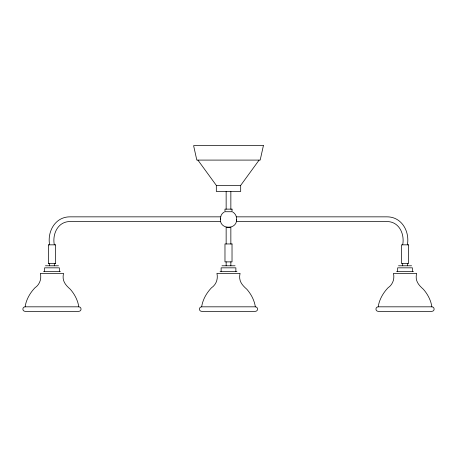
<?xml version="1.0" encoding="UTF-8"?>
<svg xmlns="http://www.w3.org/2000/svg" width="457" height="457" viewBox="0 0 457 457"><rect width="100%" height="100%" fill="white"/><g stroke="black" fill="none" stroke-linecap="round" stroke-linejoin="round"><path stroke-width="0.69" d="M236.412 220.171C236.623 217.938 236.246 220.828 236.458 221.548C234.658 229.191 222.342 229.191 220.542 221.548C220.388 218 220.343 213.922 224.341 211.991M220.542 219.2L220.588 218.229M232.659 211.991C235.286 213.488 236.783 216.258 236.458 219.2M25.112 306.824C26.186 299.638 29.928 293.103 34.875 287.864C39.69 284.608 41.667 279.078 40.399 273.343L63.523 273.343C61.861 280.804 65.225 284.78 70.332 289.298C74.651 294.245 77.821 300.289 78.81 306.824L79.941 307.133L80.769 307.961L81.072 309.092L80.769 310.223L79.941 311.051L78.81 311.354L25.112 311.354L23.981 311.051L23.153 310.223L22.85 309.092L23.153 307.961L23.981 307.133L25.112 306.824L78.81 306.824M201.651 306.824C202.725 299.638 206.467 293.103 211.414 287.864C216.23 284.608 218.206 279.078 216.938 273.343L240.062 273.343C238.4 280.804 241.764 284.78 246.871 289.298C251.19 294.245 254.36 300.289 255.349 306.824L256.48 307.133L257.308 307.961L257.611 309.092L257.308 310.223L256.48 311.051L255.349 311.354L201.651 311.354L200.52 311.051L199.692 310.223L199.389 309.092L199.692 307.961L200.52 307.133L201.651 306.824L255.349 306.824M378.19 306.824C379.264 299.638 383.006 293.103 387.953 287.864C392.769 284.608 394.745 279.078 393.477 273.343L416.601 273.343C414.939 280.804 418.304 284.78 423.411 289.298C427.729 294.245 430.9 300.289 431.888 306.824L433.019 307.133L433.847 307.961L434.15 309.092L433.847 310.223L433.019 311.051L431.888 311.354L378.19 311.354L377.059 311.051L376.231 310.223L375.928 309.092L376.231 307.961L377.059 307.133L378.19 306.824L431.888 306.824M197.892 160.093L216.315 185.382L216.315 191.466L240.685 191.466L240.685 185.382L259.108 160.093M216.315 185.382L240.685 185.382M220.542 216.847L70.041 216.847C55.343 216.709 47.128 231.459 49.607 244.838M236.458 216.847L386.959 216.847C401.657 216.709 409.872 231.459 407.393 244.838M220.542 221.548L70.195 221.548C57.896 221.388 52.178 234.041 54.314 244.838M236.458 221.548L386.805 221.548C399.104 221.388 404.822 234.041 402.686 244.838M226.632 227.238L230.368 227.238M48.436 244.838L55.486 244.838M48.436 263.592L55.486 263.592M45.432 265.785L58.49 265.785M221.971 265.785L235.029 265.785M398.51 265.785L411.568 265.785M43.518 271.384L60.404 271.384M220.057 271.384L236.943 271.384M396.596 271.384L413.482 271.384M412.414 271.384L412.414 267.836L397.664 267.836L397.664 271.384M407.393 263.592L407.393 265.785M402.686 263.592L402.686 265.785M235.875 271.384L235.875 267.836L221.125 267.836L221.125 271.384M230.854 191.466L230.854 209.135M230.854 227.158L230.854 243.958M230.854 261.878L230.854 265.785M226.146 191.466L226.146 209.135M226.146 227.158L226.146 243.958M226.146 261.878L226.146 265.785M59.336 271.384L59.336 267.836L44.586 267.836L44.586 271.384M55.44 244.838L55.44 263.592M54.314 263.592L54.314 265.785M49.607 263.592L49.607 265.785M48.482 244.838L48.482 263.592M263.398 145.646L260.182 160.093L196.818 160.093L193.602 145.646L263.398 145.646M232.025 209.135L224.975 209.135L224.975 211.728L232.025 211.728L232.025 209.135M232.025 243.958L224.975 243.958L224.975 261.878L232.025 261.878L232.025 243.958M408.564 244.838L401.514 244.838L401.514 263.592L408.564 263.592L408.564 244.838"/></g></svg>
